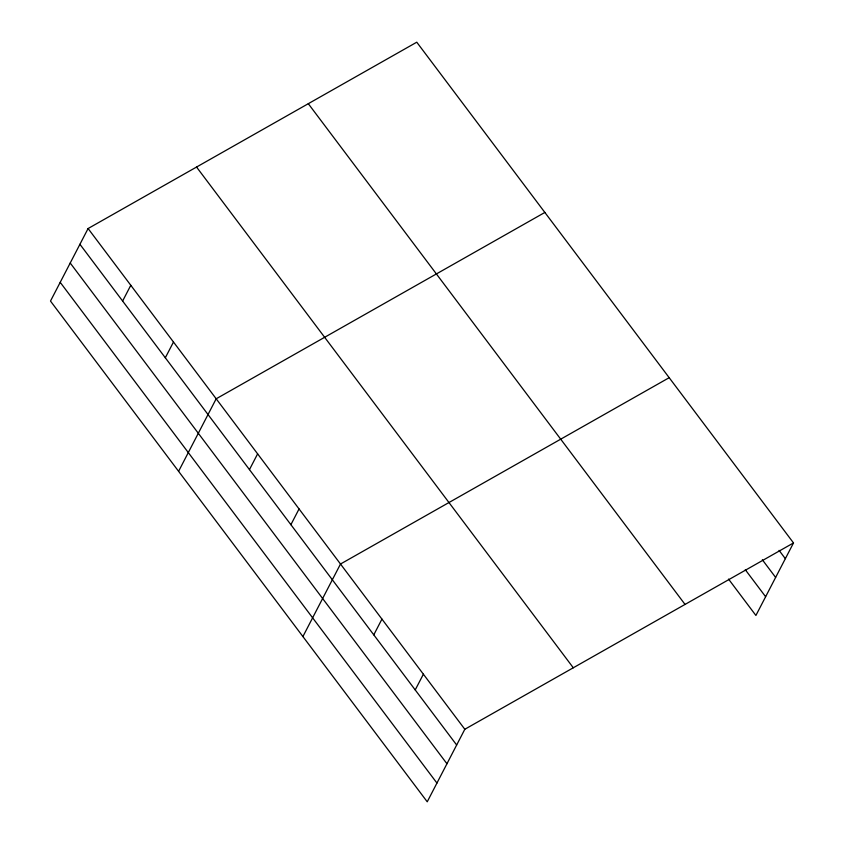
<?xml version="1.0" encoding="UTF-8"?>
<svg xmlns="http://www.w3.org/2000/svg" width="844" height="844" viewBox="0 0 844 844"><rect width="100%" height="100%" fill="white"/><g stroke="black" fill="none" stroke-linecap="round" stroke-linejoin="round"><path stroke-width="1.27" d="M88.093 228.534L50.492 301.065L427.233 801.8L464.822 729.269L793.508 542.935L416.767 42.2L88.093 228.534L464.822 729.269M122.623 301.034L130.788 285.283M165.318 357.782L173.484 342.031M178.59 471.311L216.18 398.79L544.855 212.445M249.455 469.612L257.62 453.861M290.895 524.694L299.061 508.943M302.912 636.555L340.501 564.024L669.176 377.69M373.776 634.857L381.942 619.106M415.216 689.938L423.382 674.187M793.508 542.935L755.907 615.466L728.541 579.089M779.086 550.372L785.342 558.686M762.332 559.751L775.625 577.423M745.294 569.711L765.624 596.729M308.303 103.685L685.043 604.431M196.557 167.049L573.287 667.783M79.927 244.285L456.667 745.02M70.221 263.022L446.951 763.757M60.209 282.329L436.939 783.063"/></g></svg>
